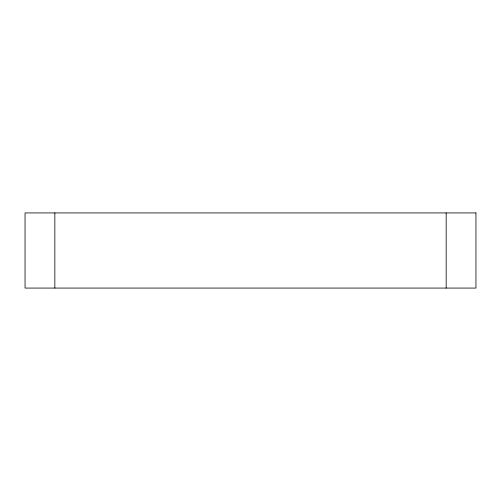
<?xml version="1.0" encoding="UTF-8"?>
<svg xmlns="http://www.w3.org/2000/svg" width="501" height="501" viewBox="0 0 501 501"><rect width="100%" height="100%" fill="white"/><g stroke="black" fill="none" stroke-linecap="round" stroke-linejoin="round"><path stroke-width="0.75" d="M446.159 212.925L446.159 288.075M54.841 212.925L54.841 288.075M475.95 212.925L25.05 212.925L25.05 288.075L475.95 288.075L475.95 212.925"/></g></svg>
